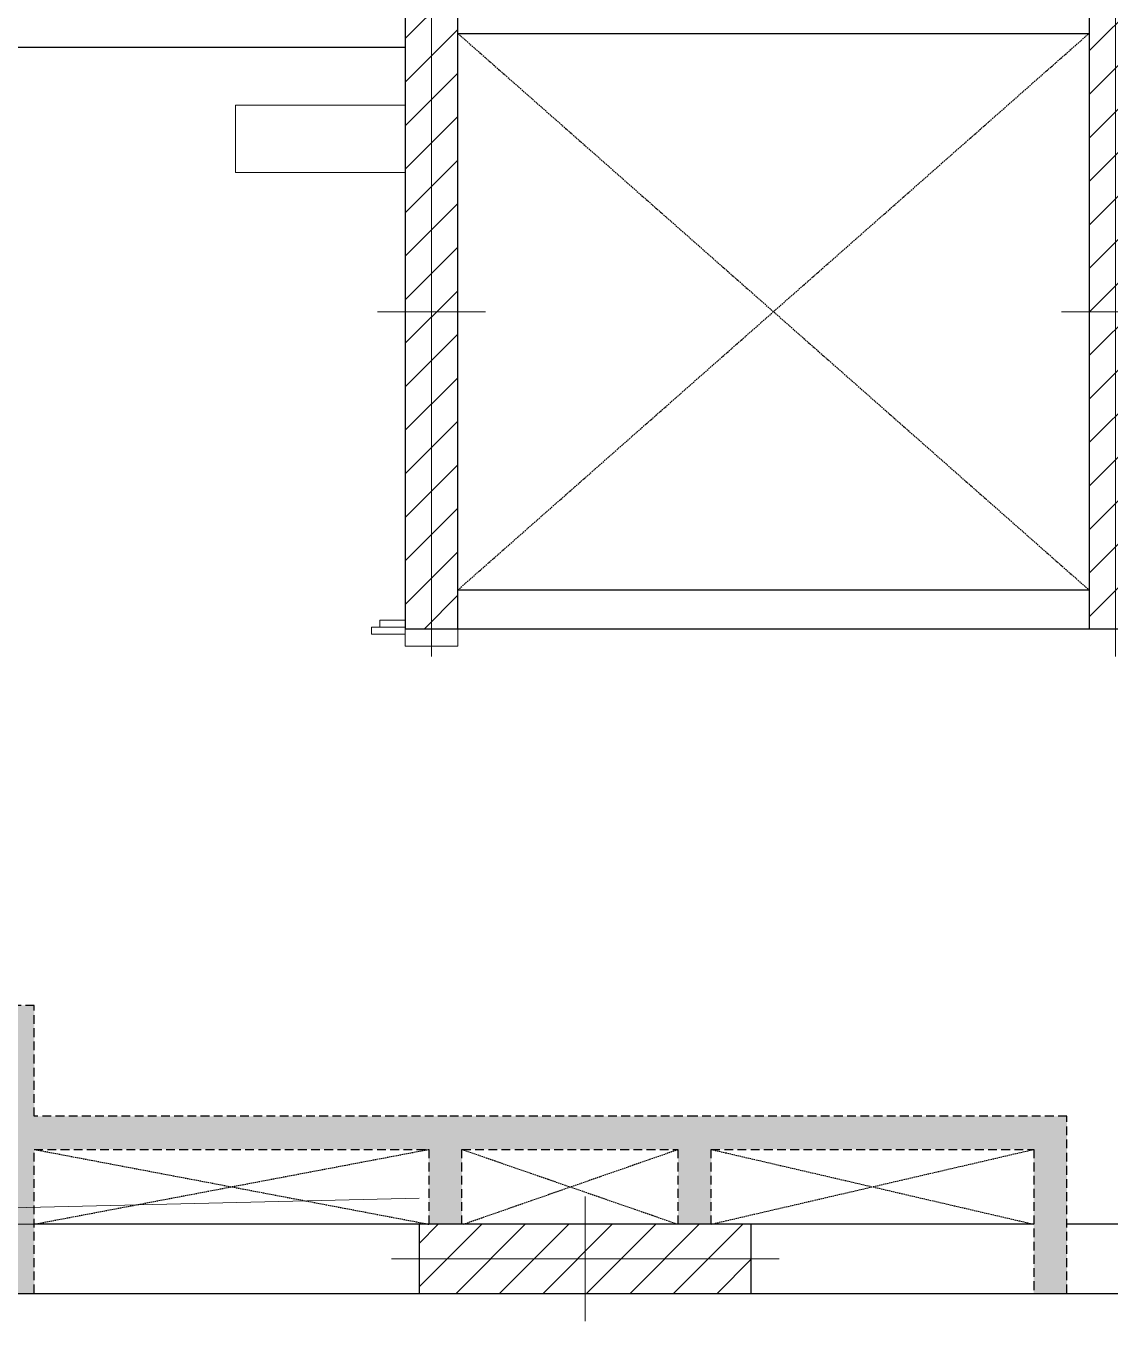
# Model space of a CAD drawing. Extents: x -40810 to 33675, y -2018 to 21213.
# Drawn here: x -18841.6 to -18450, y 8280 to 8747.8 of the extents above; entities that cross this region are included whole.
import ezdxf

# ---------------------------------------------------------------- set-up
doc = ezdxf.new("R2010")
doc.units = 0
doc.linetypes.add('HIDDEN2', pattern=[4.7625, 3.175, -1.5875])
doc.linetypes.add('TRAZO_HUECO', pattern=[0.75, 0.5, -0.25])
doc.layers.get('0').update_dxf_attribs({"color": 1, "lineweight": 9})
for name, color, linetype in [('1', 5, 'Continuous'), ('241', 7, 'TRAZO_HUECO'), ('3', 2, 'Continuous'), ('A_htc_alv', 7, 'Continuous')]:
    doc.layers.add(name, color=color, linetype=linetype)
doc.layers.add('PILAR_EIXOS', color=1, linetype='Continuous', lineweight=0)
doc.layers.add('PILAR_HACH', color=4, linetype='Continuous', lineweight=0)
pattern_1 = [(45, (33903.912, 13435.237), (-7.857724, 7.857724), [])]

# ---------------------------------------------------------------- blocks, each defined once
blk = doc.blocks.new('Eixos do pilar')
at = {"layer": 'PILAR_EIXOS'}
for p, q in [((0, -0.5), (0, 0.5)), ((-0.5, 0), (0.5, 0))]:
    blk.add_line(p, q, dxfattribs=at)

msp = doc.modelspace()

# ---------------------------------------------------------------- hatches: boundary and pattern name
at = {"linetype": 'ByBlock'}
h = msp.add_hatch(dxfattribs=at)
h.set_pattern_fill('ANSI31', color=4, scale=3.5)
h.set_pattern_definition(pattern_1)
h.paths.add_polyline_path([(-18704.575, 8530.05), (-18685.575, 8530.05), (-18685.575, 8759.05), (-18704.575, 8759.05)])
h = msp.add_hatch(dxfattribs=at)
h.set_pattern_fill('ANSI31', color=4, scale=3.5)
h.set_pattern_definition(pattern_1)
h.paths.add_polyline_path([(-18457.575, 8530.05), (-18438.575, 8530.05), (-18438.575, 8759.05), (-18457.575, 8759.05)])
h = msp.add_hatch(dxfattribs=at)
h.set_pattern_fill('ANSI31', color=4, scale=3.5)
h.set_pattern_definition(pattern_1)
h.paths.add_polyline_path([(-18699.575, 8290.05), (-18579.575, 8290.05), (-18579.575, 8315.05), (-18699.575, 8315.05)])
at = {"layer": 'A_htc_alv', "linetype": 'ByBlock'}
h = msp.add_hatch(color=60, dxfattribs=at)
h.dxf.hatch_style = 1
h.paths.add_polyline_path([(-18465.575, 8354.05), (-18838.575, 8354.05), (-18838.575, 8394.05), (-18995.075, 8394.05), (-18995.075, 8382.05), (-18850.575, 8382.05), (-18850.575, 8290.05), (-18838.575, 8290.05), (-18838.575, 8342.05), (-18696.075, 8342.05), (-18696.075, 8315.05), (-18684.075, 8315.05), (-18684.075, 8342.05), (-18606.075, 8342.05), (-18606.075, 8315.05), (-18594.075, 8315.05), (-18594.075, 8342.05), (-18477.575, 8342.05), (-18477.575, 8290.05), (-18465.575, 8290.05)])

# ---------------------------------------------------------------- linework, layer by layer
at = {"layer": '1'}
for points in [[(-18685.575, 8745.05), (-18457.575, 8745.05)], [(-18995.075, 8740.05), (-18704.575, 8740.05)], [(-18457.575, 8544.05), (-18685.575, 8544.05)], [(-18685.575, 8530.05), (-18457.575, 8530.05)], [(-18699.575, 8315.05), (-18838.575, 8315.05)], [(-18477.575, 8315.05), (-18579.575, 8315.05)], [(-18219.575, 8315.05), (-18465.575, 8315.05)], [(-18844.575, 8290.05), (-18699.575, 8290.05)], [(-18579.575, 8290.05), (-18469.575, 8290.05)], [(-18469.575, 8290.05), (-18219.575, 8290.05)]]:
    msp.add_lwpolyline(points, dxfattribs=at)
at = {"layer": '1', "linetype": 'HIDDEN2'}
for points in [[(-18838.575, 8394.05), (-18995.075, 8394.05)], [(-18838.575, 8354.05), (-18838.575, 8394.05)], [(-18689.575, 8354.05), (-18838.575, 8354.05)], [(-18599.575, 8354.05), (-18689.575, 8354.05)], [(-18465.575, 8354.05), (-18599.575, 8354.05)], [(-18465.575, 8290.05), (-18465.575, 8354.05)], [(-18838.575, 8290.05), (-18838.575, 8342.05)], [(-18838.575, 8342.05), (-18696.075, 8342.05)], [(-18696.075, 8342.05), (-18696.075, 8315.05)], [(-18684.075, 8315.05), (-18684.075, 8342.05)], [(-18684.075, 8342.05), (-18606.075, 8342.05)], [(-18606.075, 8342.05), (-18606.075, 8315.05)], [(-18594.075, 8315.05), (-18594.075, 8342.05)], [(-18594.075, 8342.05), (-18477.575, 8342.05)], [(-18477.575, 8342.05), (-18477.575, 8290.05)]]:
    msp.add_lwpolyline(points, dxfattribs=at)
at = {"layer": '241'}
for p, q in [((-18685.575, 8544.05), (-18457.575, 8745.05)), ((-18685.575, 8745.05), (-18457.575, 8544.05)), ((-18838.575, 8315.05), (-18696.075, 8342.05)), ((-18838.575, 8342.05), (-18696.075, 8315.05)), ((-18684.075, 8342.05), (-18606.075, 8315.05)), ((-18683.575, 8315.05), (-18606.075, 8342.05)), ((-18594.075, 8315.05), (-18477.575, 8342.05)), ((-18594.075, 8342.05), (-18477.575, 8315.05))]:
    msp.add_line(p, q, dxfattribs=at)
at = {"layer": '3'}
for points in [[(-18704.575, 8530.05), (-18685.575, 8530.05), (-18685.575, 8759.05), (-18704.575, 8759.05), (-18704.575, 8530.05)], [(-18457.575, 8530.05), (-18438.575, 8530.05), (-18438.575, 8759.05), (-18457.575, 8759.05), (-18457.575, 8530.05)], [(-18699.575, 8290.05), (-18579.575, 8290.05), (-18579.575, 8315.05), (-18699.575, 8315.05), (-18699.575, 8290.05)]]:
    msp.add_lwpolyline(points, dxfattribs=at)
at = {"layer": 'PILAR_HACH', "color": 2}
for p, q in [((-19096.075, 8315.05), (-18699.575, 8324.434)), ((-18696.075, 8315.05), (-19096.075, 8315.05))]:
    msp.add_line(p, q, dxfattribs=at)
for points in [[(-18704.575, 8719.12), (-18765.83, 8719.12), (-18765.83, 8694.834), (-18704.575, 8694.834)], [(-18704.575, 8530.679), (-18713.736, 8530.679), (-18713.736, 8533.144), (-18704.575, 8533.144)], [(-18704.575, 8530.679), (-18716.722, 8530.679), (-18716.722, 8528.054), (-18704.575, 8528.054)], [(-18704.575, 8530.05), (-18685.518, 8530.05), (-18685.518, 8523.831), (-18704.575, 8523.831)]]:
    msp.add_lwpolyline(points, close=True, dxfattribs=at)

# ---------------------------------------------------------------- block references
at = {"layer": 'PILAR_EIXOS', "xscale": 39, "yscale": 249, "zscale": 100}
for p in [(-18695.075, 8644.55), (-18448.075, 8644.55)]:
    msp.add_blockref('Eixos do pilar', p, dxfattribs=at)
at = {"layer": 'PILAR_EIXOS', "xscale": 45, "yscale": 140, "zscale": 100, "rotation": 270}
msp.add_blockref('Eixos do pilar', (-18639.575, 8302.55), dxfattribs=at)

doc.saveas('drawing.dxf')
